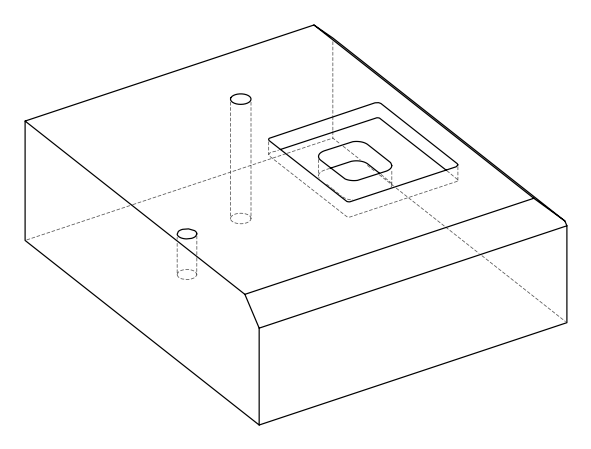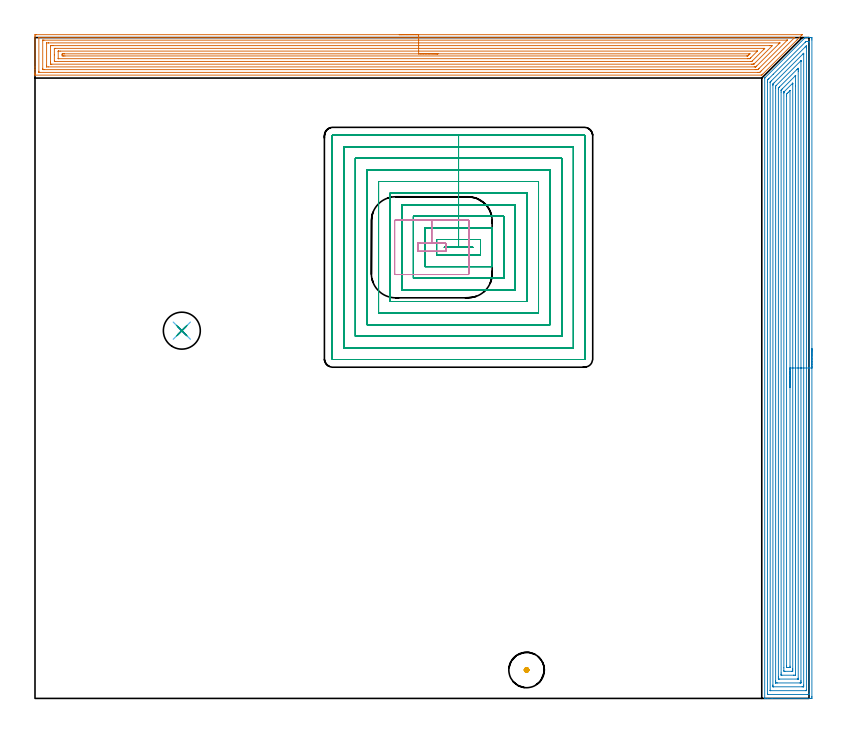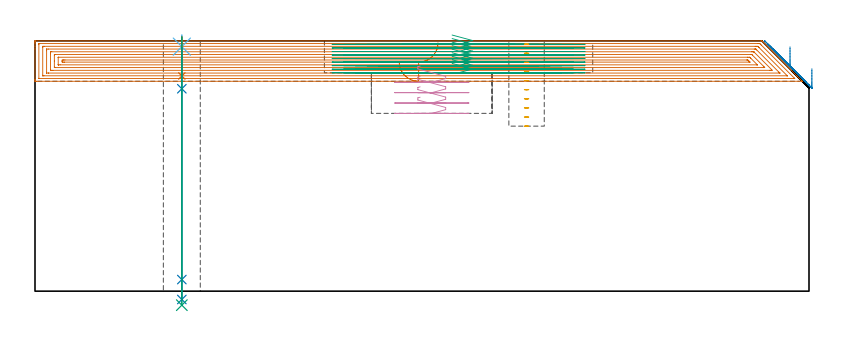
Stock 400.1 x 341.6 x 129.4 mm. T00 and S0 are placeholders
(PLAN: 9 operations, 7 tool changes, 105.3 min)
(1 AREA_MILL | FG_CHAMFER_SURFACE | UGT0205_001 | 25.01 min | 87074 mm3)
(2 AREA_MILL_1 | FG_CHAMFER_SURFACE_1 | UGT0205_001 | 24.33 min | 98188 mm3)
(3 MILL_RECTANGULAR_POCKET | POCKET_RECTANGULAR_STRAIGHT | NXT0201_009 | Follow Part, ap 2, ae 75% | 52.23 min | 283505 mm3)
(4 MILL_RECTANGULAR_POCKET_1 | POCKET_RECTANGULAR_STRAIGHT_1 | UGT0201_106 | Follow Part, ap 6, ae 75% | 1.99 min | 65615 mm3)
(5 MILL_BLIND_HOLE_FROM_SOLID_MATERIAL | STEP1POCKET | NXT0201_012 | Spiral | 0.44 min | 11605 mm3)
(6 SPOT_DRILL | STEP1HOLE | NXT0321_9005460120000 | 0.05 min | 169 mm3)
(7 DRILL_BLIND_HOLE_INTO_CENTER | STEP1HOLE | NXT0301_092 | 0.08 min | 1736 mm3)
(8 GUN_DRILL_THROUGH_HOLE | STEP1HOLE | UGT0307_009 | 0.65 min | 12705 mm3)
(9 DRILL_TO_ENLARGE_THROUGH_HOLE | STEP1HOLE | UGT0301_258 | 0.56 min | 22395 mm3)
(TOOL UGT0205_001 | Chamfer Mill 20 x 3 x 45 deg. | D20 FL50 Z2)
(TOOL NXT0201_009 | ENDMILL 8mm [2P460-0800-NA 1630] | D8 FL26 Z6)
(TOOL UGT0201_106 | End Mill 24 mm | D24 FL25 Z2)
(TOOL NXT0201_012 | ENDMILL 16mm [2P460-1600-NA 1630] | D16 FL38 Z6)
(TOOL NXT0321_9005460120000 | NC Spot Drill, 142deg, 12mm, Carbide, Uncoated | D12 PA142 FL30 Z2)
(TOOL NXT0301_092 | Carbide Drill 12.1mm [860.1-1210-061A1-MM 2214] | D12.1 PA140 FL77 Z2)
(TOOL UGT0307_009 | Gun Drill 12 mm | D12 PA130 FL24 Z1)
(TOOL UGT0301_258 | Twist Drill 19.1 mm | D19.1 PA118 FL140 Z2)
(OP 1 AREA_MILL)
G17 G21 G94 G90
T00 M6
G54
G17 G0 G90 X188.3 Y343.1 S1061 M3
G43 Z139.4 H0
Z118.5
G94 G1 X188.338 Z117.628 F250.
X188.452 Z116.764
X188.641 Z115.912
X188.903 Z115.08
X189.237 Z114.274
X189.64 Z113.5
X190.109 Z112.764
X190.64 Z112.072
X191.229 Z111.429
X191.872 Z110.84
X192.564 Z110.308
X193.3 Z109.84
X194.074 Z109.437
X194.88 Z109.103
X195.712 Z108.841
X196.564 Z108.652
X197.428 Z108.538
X198.3 Z108.5
X396.498
X396.563 Y343.095 Z108.503
X396.581 Y343.092 Z108.505
X396.563 Y343.062 Z108.536
X393.898 Y340.398 Z111.202
X376.223 Y322.723 Z128.876
X375.864 Y322.363 Z129.233
X375.704 Y322.204 Z129.39
X375.395 Y322.2 Z129.4
X0.186
X0.01 Y322.203 Z129.388
X0.007 Y322.27 Z129.322
X0. Y322.716 Z128.884
Y322.972 Z128.628
Y323.714 Z127.881
Y324.979 Z126.618
Y326.395 Z125.201
Y342.218 Z109.38
X0.002 Y342.479 Z109.118
X0.007 Y343.092 Z108.506
X0.018 Y343.094 Z108.504
X0.633 Y343.1 Z108.5
X198.3
Y341.686 Z109.914
X392.389 Y341.685 Z109.915
X392.49 Y341.684 Z109.916
X392.689 Y341.679 Z109.921
X392.716 Y341.676 Z109.924
X392.705 Y341.661 Z109.939
X392.676 Y341.627 Z109.973
X392.636 Y341.586 Z110.014
X392.513 Y341.462 Z110.138
X375.395 Y324.345 Z127.255
X375.079 Y324.03 Z127.57
X374.758 Y323.714 Z127.886
X374.671 Y323.633 Z127.967
X374.595 Y323.62 Z127.98
X374.501 Y323.619 Z127.981
X373.707 Y323.614 Z127.986
X373.606
X2.422
X2.322 Y323.615 Z127.985
X2.121 Y323.62 Z127.98
X2.009 Y323.624 Z127.976
X2.006 Y323.655 Z127.945
X2.003 Y323.714 Z127.886
X2. Y324.136 Z127.464
Y341.586 Z110.014
X2.002 Y341.638 Z109.962
X2.005 Y341.664 Z109.936
X2.009 Y341.673 Z109.927
X2.023 Y341.679 Z109.921
X2.221 Y341.684 Z109.916
X2.322 Y341.685 Z109.915
X198.3 Y341.686 Z109.914
Y340.272 Z111.328
X388.554 Y340.271 Z111.329
X388.812 Y340.27 Z111.33
X388.84 Y340.268 Z111.332
X388.85 Y340.265 Z111.335
X388.849 Y340.259 Z111.341
X388.841 Y340.242 Z111.358
X388.832 Y340.231 Z111.369
X388.812 Y340.211 Z111.389
X374.301 Y325.701 Z125.899
X374.099 Y325.502 Z126.098
X373.849 Y325.26 Z126.34
X373.606 Y325.036 Z126.564
X373.183 Y325.031 Z126.569
X372.712 Y325.029 Z126.571
X372.291
X4.684
X4.211 Y325.033 Z126.567
X4.054 Y325.035 Z126.565
X4.01 Y325.044 Z126.556
X4.005 Y325.151 Z126.449
X4.002 Y325.291 Z126.309
X4. Y325.502 Z126.098
Y325.712 Z125.888
X4.001 Y340.008 Z111.592
X4.009 Y340.219 Z111.381
X4.013 Y340.265 Z111.335
X4.034 Y340.268 Z111.332
X4.092 Y340.27 Z111.33
X4.211 Y340.271 Z111.329
X4.632 Y340.272 Z111.328
X198.3
Y338.857 Z112.743
X384.73
X384.901 Y338.856 Z112.744
X384.985 Y338.853 Z112.747
X384.994 Y338.851 Z112.749
Y338.849 Z112.751
X384.98 Y338.832 Z112.768
X384.698 Y338.547 Z113.053
X384.552 Y338.401 Z113.199
X373.076 Y326.925 Z124.675
X372.712 Y326.563 Z125.037
X372.625 Y326.482 Z125.118
X372.597 Y326.458 Z125.142
X372.557 Y326.45 Z125.15
X372.453 Y326.447 Z125.153
X372.241 Y326.444 Z125.156
X371.818 Y326.443 Z125.157
X6.846
X6.044 Y326.45 Z125.15
X6.01 Y326.457 Z125.143
X6.007 Y326.508 Z125.092
X6.003 Y326.619 Z124.981
X6.001 Y326.842 Z124.758
X6. Y327.288 Z124.312
X6.001 Y338.458 Z113.142
X6.003 Y338.681 Z112.919
X6.007 Y338.793 Z112.807
X6.01 Y338.843 Z112.757
X6.053 Y338.851 Z112.749
X6.894 Y338.857 Z112.743
X6.942
X198.3
Y337.443 Z114.157
X379.867
X380.437 Y337.442 Z114.158
X380.762 Y337.44 Z114.16
X381.07 Y337.436 Z114.164
X380.815 Y337.118 Z114.482
X380.79 Y337.09 Z114.51
X380.762 Y337.06 Z114.54
X371.818 Y328.116 Z123.484
X371.65 Y327.951 Z123.649
X371.587 Y327.893 Z123.707
X371.56 Y327.87 Z123.73
X371.532 Y327.864 Z123.736
X371.247 Y327.859 Z123.741
X370.923 Y327.858 Z123.742
X370.354 Y327.857 Z123.743
X8.683 Y327.858 Z123.742
X8.11 Y327.861 Z123.739
X8.037 Y327.864 Z123.736
X8.01 Y327.879 Z123.721
X8.003 Y327.968 Z123.632
X8.001 Y328.182 Z123.418
X8. Y328.864 Z122.736
Y337.288 Z114.312
X8.002 Y337.374 Z114.226
X8.006 Y337.416 Z114.184
X8.009 Y337.432 Z114.168
X8.033 Y337.436 Z114.164
X8.359 Y337.441 Z114.159
X8.683 Y337.443 Z114.157
X9.252
X198.3
Y336.029 Z115.571
X376.486 Y336.028 Z115.572
X376.936 Y336.025 Z115.575
X377.184 Y336.022 Z115.578
X377.202 Y335.961 Z115.639
X377.184 Y335.937 Z115.663
X376.883 Y335.632 Z115.968
X376.583 Y335.331 Z116.269
X370.923 Y329.671 Z121.929
X370.622 Y329.377 Z122.223
X370.533 Y329.293 Z122.307
X370.505 Y329.278 Z122.322
X370.465 Y329.276 Z122.324
X370.378 Y329.273 Z122.327
X370.029 Y329.271 Z122.329
X369.833
X10.472 Y329.272 Z122.328
X10.275 Y329.273 Z122.327
X10.092 Y329.277 Z122.323
X10.01 Y329.28 Z122.32
X10.008 Y329.327 Z122.273
X10.002 Y329.545 Z122.055
X10. Y332.674 Z118.926
X10.001 Y335.801 Z115.799
X10.007 Y335.959 Z115.641
X10.01 Y336.014 Z115.586
X10.019 Y336.023 Z115.577
X10.036 Y336.024 Z115.576
X10.122 Y336.027 Z115.573
X10.472 Y336.029 Z115.571
X10.667
X198.3
Y334.615 Z116.985
X372.89 Y334.614 Z116.986
X373.245 Y334.612 Z116.988
X373.346 Y334.61 Z116.99
X373.395 Y334.608 Z116.992
X373.389 Y334.598 Z117.002
X373.324 Y334.527 Z117.073
X373.238 Y334.437 Z117.163
X370.029 Y331.226 Z120.374
X369.846 Y331.045 Z120.555
X369.661 Y330.863 Z120.737
X369.484 Y330.693 Z120.907
X369.309 Y330.689 Z120.911
X369.134 Y330.687 Z120.913
X368.418 Y330.685 Z120.915
X368.24
X12.261 Y330.686 Z120.914
X12.083 Y330.688 Z120.912
X12.033 Y330.69 Z120.91
X12.01 Y330.692 Z120.908
X12.008 Y330.708 Z120.892
X12.003 Y330.776 Z120.824
X12.001 Y330.863 Z120.737
Y334.437 Z117.163
X12.004 Y334.567 Z117.033
X12.008 Y334.599 Z117.001
X12.011 Y334.608 Z116.992
X12.025 Y334.61 Z116.99
X12.084 Y334.613 Z116.987
X12.261 Y334.614 Z116.986
X12.977 Y334.615 Z116.985
X198.3
Y333.201 Z118.399
X369.134 Y333.2 Z118.4
X369.481 Y333.197 Z118.403
X369.522 Y333.194 Z118.406
X369.534 Y333.191 Z118.409
X369.525 Y333.178 Z118.422
X369.514 Y333.164 Z118.436
X369.069 Y332.715 Z118.885
X369.003 Y332.65 Z118.95
X368.618 Y332.272 Z119.328
X368.487 Y332.146 Z119.454
X368.442 Y332.106 Z119.494
X368.377 Y332.104 Z119.496
X368.24 Y332.102 Z119.498
X367.896 Y332.1 Z119.5
X15.495
X14.944
X14.598 Y332.102 Z119.498
X14.049 Y332.107 Z119.493
X14.006 Y332.65 Z118.95
X14.004 Y332.695 Z118.905
X14.049 Y333.193 Z118.407
X14.396 Y333.197 Z118.403
X14.944 Y333.2 Z118.4
X15.287
X198.3 Y333.201 Z118.399
X199.172 Z118.438
X200.037 Z118.551
X200.888 Z118.74
X201.72 Z119.003
X202.526 Z119.336
X203.3 Z119.739
X204.036 Z120.208
X204.728 Z120.739
X205.371 Z121.328
X205.96 Z121.972
X206.492 Z122.664
X206.96 Z123.399
X207.363 Z124.173
X207.697 Z124.979
X207.959 Z125.811
X208.148 Z126.663
X208.262 Z127.528
X208.3 Z128.399
G0 Z139.4
M5
M2
(OP 2 AREA_MILL_1)
G17 G21 G94 G90
T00 M6
G54
G17 G0 G90 X401.6 Y180.8 S1061 M3
G43 Z139.4 H0
Z115.
G94 G1 Y180.762 Z114.128 F250.
Y180.648 Z113.264
Y180.459 Z112.412
Y180.197 Z111.58
Y179.863 Z110.774
Y179.46 Z110.
Y178.992 Z109.264
Y178.46 Z108.572
Y177.871 Z107.929
Y177.228 Z107.34
Y176.536 Z106.808
Y175.8 Z106.34
Y175.026 Z105.937
Y174.22 Z105.603
Y173.388 Z105.341
Y172.536 Z105.152
Y171.672 Z105.038
Y170.8 Z105.
Y0.909
X401.599 Y0.618 Z105.001
X401.594 Y0.022 Z105.004
X401.592 Y0.007 Z105.006
X400.998 Y0. Z105.599
X381.095 Z125.5
X378.694 Z127.901
X377.661 Z128.938
X377.234 Z129.357
X377.202 Y0.009 Z129.388
X377.2 Y0.171 Z129.4
Y320.435
X377.204 Y320.695 Z129.39
X377.317 Y320.818 Z129.282
X397.779 Y341.28 Z108.819
X397.876 Y341.378 Z108.72
X398.079 Y341.578 Z108.52
X398.099 Y341.591 Z108.5
X398.115 Y341.6 Z108.483
X399.214 Z107.38
X400.448 Z106.148
X400.998 Y341.597 Z105.596
X401.59 Y341.593 Z105.005
X401.592 Y341.577 Z105.003
X401.599 Y340.982 Z105.001
X401.6 Y340.38 Z105.
Y170.8
X400.186 Z106.414
Y2.325
X400.184 Y2.245 Z106.416
X400.179 Y2.087 Z106.421
X400.175 Y2.009 Z106.425
X400.156 Y2.006 Z106.444
X400.106 Y2.003 Z106.494
X399.618 Y2. Z106.982
X379.098 Z127.502
X378.694 Y2.003 Z127.906
X378.637 Y2.006 Z127.963
X378.625 Y2.009 Z127.975
X378.621 Y2.06 Z127.979
X378.617 Y2.165 Z127.983
X378.615 Y2.325 Z127.985
X378.614 Y2.405 Z127.986
Y318.728
X378.619 Y319.542 Z127.981
X378.62 Y319.615 Z127.98
X378.632 Y319.671 Z127.968
X378.694 Y319.737 Z127.906
X379.04 Y320.089 Z127.56
X379.385 Y320.435 Z127.215
X381.618 Y322.669 Z124.982
X398.145 Y339.195 Z108.455
X398.234 Y339.283 Z108.366
X398.322 Y339.366 Z108.278
X398.568 Y339.59 Z108.032
X398.813 Y339.597 Z107.787
X399.214 Y339.599 Z107.386
X399.702 Y339.6 Z106.898
X400.106 Y339.597 Z106.494
X400.163 Y339.594 Z106.437
X400.175 Y339.591 Z106.425
X400.179 Y339.54 Z106.421
X400.183 Y339.435 Z106.417
X400.185 Y339.275 Z106.415
X400.186 Y339.195 Z106.414
Y170.8
X398.772 Z107.828
X398.771 Y4.635 Z107.829
X398.769 Y4.191 Z107.831
X398.767 Y4.079 Z107.833
X398.765 Y4.026 Z107.835
X398.755 Y4.01 Z107.845
X398.704 Y4.007 Z107.896
X398.512 Y4.001 Z108.088
X380.287 Z126.313
X380.16 Y4.003 Z126.44
X380.058 Y4.008 Z126.542
X380.034 Y4.011 Z126.566
X380.032 Y4.017 Z126.568
X380.03 Y4.041 Z126.57
X380.029 Y4.191 Z126.571
Y318.427
X380.03 Y318.538 Z126.57
X380.033 Y318.592 Z126.567
X380.035 Y318.616 Z126.565
X380.057 Y318.648 Z126.543
X380.264 Y318.862 Z126.336
X380.478 Y319.079 Z126.122
X380.709 Y319.31 Z125.891
X398.118 Y336.719 Z108.482
X398.322 Y336.921 Z108.278
X398.568 Y337.162 Z108.032
X398.746 Y337.335 Z107.854
X398.765 Y337.127 Z107.835
X398.768 Y336.962 Z107.832
X398.77 Y336.515 Z107.83
X398.771 Y336.065 Z107.829
X398.772 Y170.8 Z107.828
X397.357 Z109.243
Y6.871
X397.351 Y6.057 Z109.249
X397.347 Y6.01 Z109.253
X397.299 Y6.007 Z109.301
X397.19 Y6.003 Z109.41
X396.973 Y6.001 Z109.627
X396.537 Y6. Z110.063
X381.818 Y6.001 Z124.782
X381.606 Y6.003 Z124.994
X381.501 Y6.007 Z125.099
X381.454 Y6.01 Z125.146
X381.45 Y6.044 Z125.15
X381.443 Y6.798 Z125.157
Y6.871
Y316.862
X381.445 Y317.272 Z125.155
X381.447 Y317.477 Z125.153
X381.45 Y317.576 Z125.15
X381.493 Y317.633 Z125.107
X381.608 Y317.755 Z124.992
X381.934 Y318.084 Z124.666
X382.263 Y318.414 Z124.337
X396.968 Y333.119 Z109.632
X397.112 Y333.26 Z109.488
X397.333 Y333.474 Z109.267
X397.35 Y333.489 Z109.25
X397.352 Y333.437 Z109.248
X397.355 Y333.296 Z109.245
X397.357 Y333.014 Z109.243
Y332.942
Y170.8
X395.943 Z110.657
Y9.253
X395.942 Y8.658 Z110.658
X395.94 Y8.363 Z110.66
X395.936 Y8.063 Z110.664
X395.927 Y8.009 Z110.673
X395.891 Y8.006 Z110.709
X395.81 Y8.003 Z110.79
X395.645 Y8.001 Z110.955
X395.41 Y8. Z111.19
X383.812 Z122.788
X383.155 Y8.001 Z123.445
X382.916 Y8.004 Z123.684
X382.871 Y8.01 Z123.729
X382.864 Y8.022 Z123.736
X382.861 Y8.059 Z123.739
X382.858 Y8.658 Z123.742
X382.857 Y8.956 Z123.743
Y315.373
X382.859 Y315.968 Z123.741
X382.861 Y316.263 Z123.739
X382.866 Y316.556 Z123.734
X383.155 Y316.857 Z123.445
X395.819 Y329.521 Z110.781
X395.869 Y329.568 Z110.731
X395.925 Y329.618 Z110.675
X395.938 Y329.627 Z110.662
X395.939 Y329.621 Z110.661
X395.941 Y329.584 Z110.659
X395.943 Y329.369 Z110.657
Y329.2
Y170.8
X394.529 Z112.071
X394.528 Y10.445 Z112.072
X394.526 Y10.11 Z112.074
X394.524 Y10.028 Z112.076
X394.523 Y10.014 Z112.077
X394.506 Y10.01 Z112.094
X394.453 Y10.005 Z112.147
X394.304 Y10.001 Z112.296
X384.939 Y10. Z121.661
X384.489 Y10.002 Z122.111
X384.316 Y10.008 Z122.284
X384.278 Y10.01 Z122.322
X384.276 Y10.074 Z122.324
X384.273 Y10.219 Z122.327
X384.272 Y10.445 Z122.328
X384.271 Y11.114 Z122.329
Y314.85
X384.272 Y315.075 Z122.328
X384.276 Y315.409 Z122.324
X384.278 Y315.491 Z122.322
X384.284 Y315.525 Z122.316
X384.305 Y315.548 Z122.295
X384.383 Y315.632 Z122.217
X384.716 Y315.968 Z121.884
X384.828 Y316.08 Z121.772
X393.861 Y325.113 Z112.739
X394.203 Y325.453 Z112.397
X394.333 Y325.58 Z112.267
X394.517 Y325.758 Z112.083
X394.522 Y325.503 Z112.078
X394.527 Y325.128 Z112.073
X394.528 Y324.902 Z112.072
X394.529 Y324.233 Z112.071
Y170.8
X393.115 Z113.485
X393.114 Y12.231 Z113.486
X393.113 Y12.087 Z113.487
X393.11 Y12.038 Z113.49
X393.107 Y12.01 Z113.493
X393.084 Y12.008 Z113.516
X392.969 Y12.005 Z113.631
X392.307 Y12. Z114.293
X392.077 Z114.523
X386.062 Z120.538
X385.831 Y12.003 Z120.769
X385.754 Y12.006 Z120.846
X385.699 Y12.01 Z120.901
X385.692 Y12.086 Z120.908
X385.688 Y12.231 Z120.912
X385.686 Y12.376 Z120.914
X385.685 Y13.125 Z120.915
Y313.434
X385.687 Y314.182 Z120.913
X385.688 Y314.325 Z120.912
X385.692 Y314.469 Z120.908
X385.831 Y314.622 Z120.769
X386.054 Y314.852 Z120.546
X386.272 Y315.075 Z120.328
X392.969 Y321.771 Z113.631
X393.043 Y321.844 Z113.557
X393.103 Y321.9 Z113.497
X393.108 Y321.901 Z113.492
X393.109 Y321.899 Z113.491
X393.112 Y321.851 Z113.488
X393.114 Y321.767 Z113.486
X393.115 Y316.624 Z113.485
Y170.8
X391.7 Z114.9
Y15.288
Y14.911
X391.697 Y14.398 Z114.903
X391.693 Y14.018 Z114.907
X391.202 Y14. Z115.398
X391.184 Z115.416
X387.616 Y14.001 Z118.984
X387.107 Y14.018 Z119.493
X387.102 Y14.532 Z119.498
X387.1 Y15.805 Z119.5
Y312.911
X387.102 Y313.288 Z119.498
X387.105 Y313.417 Z119.495
X387.106 Y313.445 Z119.494
X387.124 Y313.468 Z119.476
X387.164 Y313.512 Z119.436
X387.276 Y313.628 Z119.324
X391.584 Y317.936 Z115.016
X391.631 Y317.981 Z114.969
X391.676 Y318.019 Z114.924
X391.694 Y318.033 Z114.906
X391.695 Y318.016 Z114.905
X391.699 Y317.865 Z114.901
X391.7 Y317.755 Z114.9
Y317.552
Y170.8
X390.286 Z116.314
Y16.704
X390.284 Y16.254 Z116.316
X390.281 Y16.034 Z116.319
X390.28 Y16.014 Z116.32
X390.257 Y16.01 Z116.343
X390.197 Y16.004 Z116.403
X390.096 Y16.001 Z116.504
X389.4 Y16. Z117.2
X389.205 Z117.395
X388.635 Y16.002 Z117.965
X388.576 Y16.004 Z118.024
X388.535 Y16.01 Z118.065
X388.52 Y16.014 Z118.08
X388.519 Y16.034 Z118.081
X388.516 Y16.253 Z118.084
X388.514 Y16.692 Z118.086
Y311.502
X388.517 Y312.386 Z118.083
X388.52 Y312.395 Z118.08
X388.952 Y312.844 Z117.648
X389.384 Y313.288 Z117.216
X390.278 Y314.182 Z116.322
X390.285 Y314.189 Z116.315
X390.286 Y314.165 Z116.314
Y170.8
Y169.928 Z116.352
Y169.064 Z116.466
Y168.212 Z116.654
Y167.38 Z116.917
Y166.574 Z117.251
Y165.8 Z117.653
Y165.064 Z118.122
Y164.372 Z118.653
Y163.729 Z119.243
Y163.14 Z119.886
Y162.608 Z120.578
Y162.14 Z121.314
Y161.737 Z122.088
Y161.403 Z122.894
Y161.141 Z123.726
Y160.952 Z124.577
Y160.838 Z125.442
Y160.8 Z126.314
G0 Z139.4
M5
M2
(OP 3 MILL_RECTANGULAR_POCKET)
G17 G21 G94 G90
T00 M6
G54
G17 G0 G90 X215.612 Y233.2 S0 M3
G43 Z139.4 H1
Z132.4
G94 G1 X226.3 Z129.536 F250.
X218.95 Z127.567
X211.6 F500.
X226.3
X218.95
Y237.2
X207.6
Y229.2
X230.3
Y237.2
X218.95
Y243.2
X201.6
Y223.2
X236.3
Y243.2
X218.95
Y249.2
X195.6
Y217.2
X242.3
Y249.2
X218.95
Y255.2
X189.6
Y211.2
X248.3
Y255.2
X218.95
Y261.2
X183.6
Y205.2
X254.3
Y261.2
X218.95
Y267.2
X177.6
Y199.2
X260.3
Y267.2
X218.95
Y273.2
X171.6
Y193.2
X266.3
Y273.2
X218.95
Y279.2
X165.6
Y187.2
X272.3
Y279.2
X218.95
Y285.2
X159.6
Y181.2
X278.3
Y285.2
X218.95
Y291.2
X154.
G3 X153.6 Y290.8 R0.4
G1 Y175.6
G3 X154. Y175.2 R0.4
G1 X283.9
G3 X284.3 Y175.6 R0.4
G1 Y290.8
G3 X283.9 Y291.2 R0.4
G1 X218.95
X217.95
G0 X215.612 Y233.2 Z130.567
G1 X226.3 Z127.703 F250.
X218.95 Z125.733
X211.6 F500.
X226.3
X218.95
Y237.2
X207.6
Y229.2
X230.3
Y237.2
X218.95
Y243.2
X201.6
Y223.2
X236.3
Y243.2
X218.95
Y249.2
X195.6
Y217.2
X242.3
Y249.2
X218.95
Y255.2
X189.6
Y211.2
X248.3
Y255.2
X218.95
Y261.2
X183.6
Y205.2
X254.3
Y261.2
X218.95
Y267.2
X177.6
Y199.2
X260.3
Y267.2
X218.95
Y273.2
X171.6
Y193.2
X266.3
Y273.2
X218.95
Y279.2
X165.6
Y187.2
X272.3
Y279.2
X218.95
Y285.2
X159.6
Y181.2
X278.3
Y285.2
X218.95
Y291.2
X154.
G3 X153.6 Y290.8 R0.4
G1 Y175.6
G3 X154. Y175.2 R0.4
G1 X283.9
G3 X284.3 Y175.6 R0.4
G1 Y290.8
G3 X283.9 Y291.2 R0.4
G1 X218.95
X217.95
G0 X215.612 Y233.2 Z128.733
G1 X226.3 Z125.869 F250.
X218.95 Z123.9
X211.6 F500.
X226.3
X218.95
Y237.2
X207.6
Y229.2
X230.3
Y237.2
X218.95
Y243.2
X201.6
Y223.2
X236.3
Y243.2
X218.95
Y249.2
X195.6
Y217.2
X242.3
Y249.2
X218.95
Y255.2
X189.6
Y211.2
X248.3
Y255.2
X218.95
Y261.2
X183.6
Y205.2
X254.3
Y261.2
X218.95
Y267.2
X177.6
Y199.2
X260.3
Y267.2
X218.95
Y273.2
X171.6
Y193.2
X266.3
Y273.2
X218.95
Y279.2
X165.6
Y187.2
X272.3
Y279.2
X218.95
Y285.2
X159.6
Y181.2
X278.3
Y285.2
X218.95
Y291.2
X154.
G3 X153.6 Y290.8 R0.4
G1 Y175.6
G3 X154. Y175.2 R0.4
G1 X283.9
G3 X284.3 Y175.6 R0.4
G1 Y290.8
G3 X283.9 Y291.2 R0.4
G1 X218.95
X217.95
G0 X215.612 Y233.2 Z126.9
G1 X226.3 Z124.036 F250.
X218.95 Z122.067
X211.6 F500.
X226.3
X218.95
Y237.2
X207.6
Y229.2
X230.3
Y237.2
X218.95
Y243.2
X201.6
Y223.2
X236.3
Y243.2
X218.95
Y249.2
X195.6
Y217.2
X242.3
Y249.2
X218.95
Y255.2
X189.6
Y211.2
X248.3
Y255.2
X218.95
Y261.2
X183.6
Y205.2
X254.3
Y261.2
X218.95
Y267.2
X177.6
Y199.2
X260.3
Y267.2
X218.95
Y273.2
X171.6
Y193.2
X266.3
Y273.2
X218.95
Y279.2
X165.6
Y187.2
X272.3
Y279.2
X218.95
Y285.2
X159.6
Y181.2
X278.3
Y285.2
X218.95
Y291.2
X154.
G3 X153.6 Y290.8 R0.4
G1 Y175.6
G3 X154. Y175.2 R0.4
G1 X283.9
G3 X284.3 Y175.6 R0.4
G1 Y290.8
G3 X283.9 Y291.2 R0.4
G1 X218.95
X217.95
G0 X215.612 Y233.2 Z125.067
G1 X226.3 Z122.203 F250.
X218.95 Z120.233
X211.6 F500.
X226.3
X218.95
Y237.2
X207.6
Y229.2
X230.3
Y237.2
X218.95
Y243.2
X201.6
Y223.2
X236.3
Y243.2
X218.95
Y249.2
X195.6
Y217.2
X242.3
Y249.2
X218.95
Y255.2
X189.6
Y211.2
X248.3
Y255.2
X218.95
Y261.2
X183.6
Y205.2
X254.3
Y261.2
X218.95
Y267.2
X177.6
Y199.2
X260.3
Y267.2
X218.95
Y273.2
X171.6
Y193.2
X266.3
Y273.2
X218.95
Y279.2
X165.6
Y187.2
X272.3
Y279.2
X218.95
Y285.2
X159.6
Y181.2
X278.3
Y285.2
X218.95
Y291.2
X154.
G3 X153.6 Y290.8 R0.4
G1 Y175.6
G3 X154. Y175.2 R0.4
G1 X283.9
G3 X284.3 Y175.6 R0.4
G1 Y290.8
G3 X283.9 Y291.2 R0.4
G1 X218.95
X217.95
G0 X215.612 Y233.2 Z123.233
G1 X226.3 Z120.369 F250.
X218.95 Z118.4
X211.6 F500.
X226.3
X218.95
Y237.2
X207.6
Y229.2
X230.3
Y237.2
X218.95
Y243.2
X201.6
Y223.2
X236.3
Y243.2
X218.95
Y249.2
X195.6
Y217.2
X242.3
Y249.2
X218.95
Y255.2
X189.6
Y211.2
X248.3
Y255.2
X218.95
Y261.2
X183.6
Y205.2
X254.3
Y261.2
X218.95
Y267.2
X177.6
Y199.2
X260.3
Y267.2
X218.95
Y273.2
X171.6
Y193.2
X266.3
Y273.2
X218.95
Y279.2
X165.6
Y187.2
X272.3
Y279.2
X218.95
Y285.2
X159.6
Y181.2
X278.3
Y285.2
X218.95
Y291.2
X154.
G3 X153.6 Y290.8 R0.4
G1 Y175.6
G3 X154. Y175.2 R0.4
G1 X283.9
G3 X284.3 Y175.6 R0.4
G1 Y290.8
G3 X283.9 Y291.2 R0.4
G1 X218.95
X217.95
G0 X215.612 Y233.2 Z121.4
G1 X226.3 Z118.536 F250.
X218.95 Z116.567
X211.6 F500.
X226.3
X218.95
Y237.2
X207.6
Y229.2
X230.3
Y237.2
X218.95
Y243.2
X201.6
Y223.2
X236.3
Y243.2
X218.95
Y249.2
X195.6
Y217.2
X242.3
Y249.2
X218.95
Y255.2
X189.6
Y211.2
X248.3
Y255.2
X218.95
Y261.2
X183.6
Y205.2
X254.3
Y261.2
X218.95
Y267.2
X177.6
Y199.2
X260.3
Y267.2
X218.95
Y273.2
X171.6
Y193.2
X266.3
Y273.2
X218.95
Y279.2
X165.6
Y187.2
X272.3
Y279.2
X218.95
Y285.2
X159.6
Y181.2
X278.3
Y285.2
X218.95
Y291.2
X154.
G3 X153.6 Y290.8 R0.4
G1 Y175.6
G3 X154. Y175.2 R0.4
G1 X283.9
G3 X284.3 Y175.6 R0.4
G1 Y290.8
G3 X283.9 Y291.2 R0.4
G1 X218.95
X217.95
G0 X215.772 Y233.16 Z119.567
G1 X226.34 Z116.735 F250.
Y233.24 Z116.713
X218.95 Z114.733
X211.56 F500.
Y233.16
X226.34
Y233.24
X218.95
Y237.2
X207.6
Y229.2
X230.3
Y237.2
X218.95
Y243.2
X201.6
Y223.2
X236.3
Y243.2
X218.95
Y249.2
X195.6
Y217.2
X242.3
Y249.2
X218.95
Y255.2
X189.6
Y211.2
X248.3
Y255.2
X218.95
Y261.2
X183.6
Y205.2
X254.3
Y261.2
X218.95
Y267.2
X177.6
Y199.2
X260.3
Y267.2
X218.95
Y273.2
X171.6
Y193.2
X266.3
Y273.2
X218.95
Y279.2
X165.6
Y187.2
X272.3
Y279.2
X218.95
Y285.2
X159.6
Y181.2
X278.3
Y285.2
X218.95
Y291.2
X154.
G3 X153.6 Y290.8 R0.4
G1 Y175.6
G3 X154. Y175.2 R0.4
G1 X283.9
G3 X284.3 Y175.6 R0.4
G1 Y290.8
G3 X283.9 Y291.2 R0.4
G1 X218.95
X217.95
G0 X215.612 Y233.2 Z117.733
G1 X226.3 Z114.869 F250.
X218.95 Z112.9
X211.6 F500.
X226.3
X218.95
Y237.2
X207.6
Y229.2
X230.3
Y237.2
X218.95
Y243.2
X201.6
Y223.2
X236.3
Y243.2
X218.95
Y249.2
X195.6
Y217.2
X242.3
Y249.2
X218.95
Y255.2
X189.6
Y211.2
X248.3
Y255.2
X218.95
Y261.2
X183.6
Y205.2
X254.3
Y261.2
X218.95
Y267.2
X177.6
Y199.2
X260.3
Y267.2
X218.95
Y273.2
X171.6
Y193.2
X266.3
Y273.2
X218.95
Y279.2
X165.6
Y187.2
X272.3
Y279.2
X218.95
Y285.2
X159.6
Y181.2
X278.3
Y285.2
X218.95
Y291.2
X154.
G3 X153.6 Y290.8 R0.4
G1 Y175.6
G3 X154. Y175.2 R0.4
G1 X283.9
G3 X284.3 Y175.6 R0.4
G1 Y290.8
G3 X283.9 Y291.2 R0.4
G1 X218.95
X217.95
G0 Z139.4
M5
M2
(OP 4 MILL_RECTANGULAR_POCKET_1)
G17 G21 G94 G90
T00 M6
G54
G17 G0 G90 X199.089 Y235.3 S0 M3
G43 Z139.4 H0
Z116.329
G94 G1 X197.9 Z116.01 F250.
Y231.1 Z114.884
X212.3 Z111.026
Y235.3 Z109.901
X205.1 Z107.971
X197.9 F500.
Y231.1
X212.3
Y235.3
X205.1
Y247.3
X186.4
G3 X185.9 Y246.8 R0.5
G1 Y219.6
G3 X186.4 Y219.1 R0.5
G1 X223.8
G3 X224.3 Y219.6 R0.5
G1 Y246.8
G3 X223.8 Y247.3 R0.5
G1 X205.1
X204.1
G0 X199.089 Y235.3 Z110.971
G1 X197.9 Z110.653 F250.
Y231.1 Z109.527
X212.3 Z105.669
Y235.3 Z104.543
X205.1 Z102.614
X197.9 F500.
Y231.1
X212.3
Y235.3
X205.1
Y247.3
X186.4
G3 X185.9 Y246.8 R0.5
G1 Y219.6
G3 X186.4 Y219.1 R0.5
G1 X223.8
G3 X224.3 Y219.6 R0.5
G1 Y246.8
G3 X223.8 Y247.3 R0.5
G1 X205.1
X204.1
G0 X199.089 Y235.3 Z105.614
G1 X197.9 Z105.296 F250.
Y231.1 Z104.17
X212.3 Z100.312
Y235.3 Z99.186
X205.1 Z97.257
X197.9 F500.
Y231.1
X212.3
Y235.3
X205.1
Y247.3
X186.4
G3 X185.9 Y246.8 R0.5
G1 Y219.6
G3 X186.4 Y219.1 R0.5
G1 X223.8
G3 X224.3 Y219.6 R0.5
G1 Y246.8
G3 X223.8 Y247.3 R0.5
G1 X205.1
X204.1
G0 X199.089 Y235.3 Z100.257
G1 X197.9 Z99.938 F250.
Y231.1 Z98.813
X212.3 Z94.955
Y235.3 Z93.829
X205.1 Z91.9
X197.9 F500.
Y231.1
X212.3
Y235.3
X205.1
Y247.3
X186.4
G3 X185.9 Y246.8 R0.5
G1 Y219.6
G3 X186.4 Y219.1 R0.5
G1 X223.8
G3 X224.3 Y219.6 R0.5
G1 Y246.8
G3 X223.8 Y247.3 R0.5
G1 X205.1
X204.1
G0 Z139.4
M5
M2
(OP 5 MILL_BLIND_HOLE_FROM_SOLID_MATERIAL)
G17 G21 G94 G90
T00 M6
G54
G17 G0 G90 X254.1 Y14.7 S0 M3
G43 Z139.4 H1
Z127.69
G94 G3 X254.675 Y15.275 R0.575 F250.
X254.1 Y15.85 R0.575
X252.95 Y14.7 R1.15
X254.1 Y15.85 R-1.15
X253.525 Y15.275 R0.575
X254.1 Y14.7 R0.575
G0 Z122.98
G3 X254.675 Y15.275 R0.575
X254.1 Y15.85 R0.575
X252.95 Y14.7 R1.15
X254.1 Y15.85 R-1.15
X253.525 Y15.275 R0.575
X254.1 Y14.7 R0.575
G0 Z118.27
G3 X254.675 Y15.275 R0.575
X254.1 Y15.85 R0.575
X252.95 Y14.7 R1.15
X254.1 Y15.85 R-1.15
X253.525 Y15.275 R0.575
X254.1 Y14.7 R0.575
G0 Z113.56
G3 X254.675 Y15.275 R0.575
X254.1 Y15.85 R0.575
X252.95 Y14.7 R1.15
X254.1 Y15.85 R-1.15
X253.525 Y15.275 R0.575
X254.1 Y14.7 R0.575
G0 Z108.85
G3 X254.675 Y15.275 R0.575
X254.1 Y15.85 R0.575
X252.95 Y14.7 R1.15
X254.1 Y15.85 R-1.15
X253.525 Y15.275 R0.575
X254.1 Y14.7 R0.575
G0 Z104.14
G3 X254.675 Y15.275 R0.575
X254.1 Y15.85 R0.575
X252.95 Y14.7 R1.15
X254.1 Y15.85 R-1.15
X253.525 Y15.275 R0.575
X254.1 Y14.7 R0.575
G0 Z99.43
G3 X254.675 Y15.275 R0.575
X254.1 Y15.85 R0.575
X252.95 Y14.7 R1.15
X254.1 Y15.85 R-1.15
X253.525 Y15.275 R0.575
X254.1 Y14.7 R0.575
G0 Z94.72
G3 X254.675 Y15.275 R0.575
X254.1 Y15.85 R0.575
X252.95 Y14.7 R1.15
X254.1 Y15.85 R-1.15
X253.525 Y15.275 R0.575
X254.1 Y14.7 R0.575
G0 Z90.01
G3 X254.675 Y15.275 R0.575
X254.1 Y15.85 R0.575
X252.95 Y14.7 R1.15
X254.1 Y15.85 R-1.15
X253.525 Y15.275 R0.575
X254.1 Y14.7 R0.575
G0 Z85.3
G3 X254.675 Y15.275 R0.575
X254.1 Y15.85 R0.575
X252.95 Y14.7 R1.15
X254.1 Y15.85 R-1.15
X253.525 Y15.275 R0.575
X254.1 Y14.7 R0.575
G0 Z139.4
M5
M2
(OP 6 SPOT_DRILL)
G17 G21 G94 G90
T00 M6
G54
G17 G0 G90 X75.9 Y190.1 S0 M3
G43 Z139.4 H0
G94 G81 G98 Z126.4 F250. R132.4
G80
M5
M2
(OP 7 DRILL_BLIND_HOLE_INTO_CENTER)
G17 G21 G94 G90
T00 M6
G54
G17 G0 G90 X75.9 Y190.1 S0 M3
G43 Z139.4 H1
G94 G81 G98 Z111.25 F250. R131.4
G80
M5
M2
(OP 8 GUN_DRILL_THROUGH_HOLE)
G17 G21 G94 G90
T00 M6
G54
G17 G0 G90 X75.9 Y190.1 M8
G43 Z139.4 H0
Z125.61
S716 M3
G94 G1 Z104.636 F125. M26
G4 X.084
Z6. F250.
G4 X.084
Z-4.298 F125.
G4 X.084
M5
M9
G0 Z125.61
Z139.4
M2
(OP 9 DRILL_TO_ENLARGE_THROUGH_HOLE)
G17 G21 G94 G90
T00 M6
G54
G17 G0 G90 X75.9 Y190.1 S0 M3
G43 Z139.4 H0
G94 G73 G98 Z-7.238 F250. Q17.08 R131.4
G80
M5
M2
